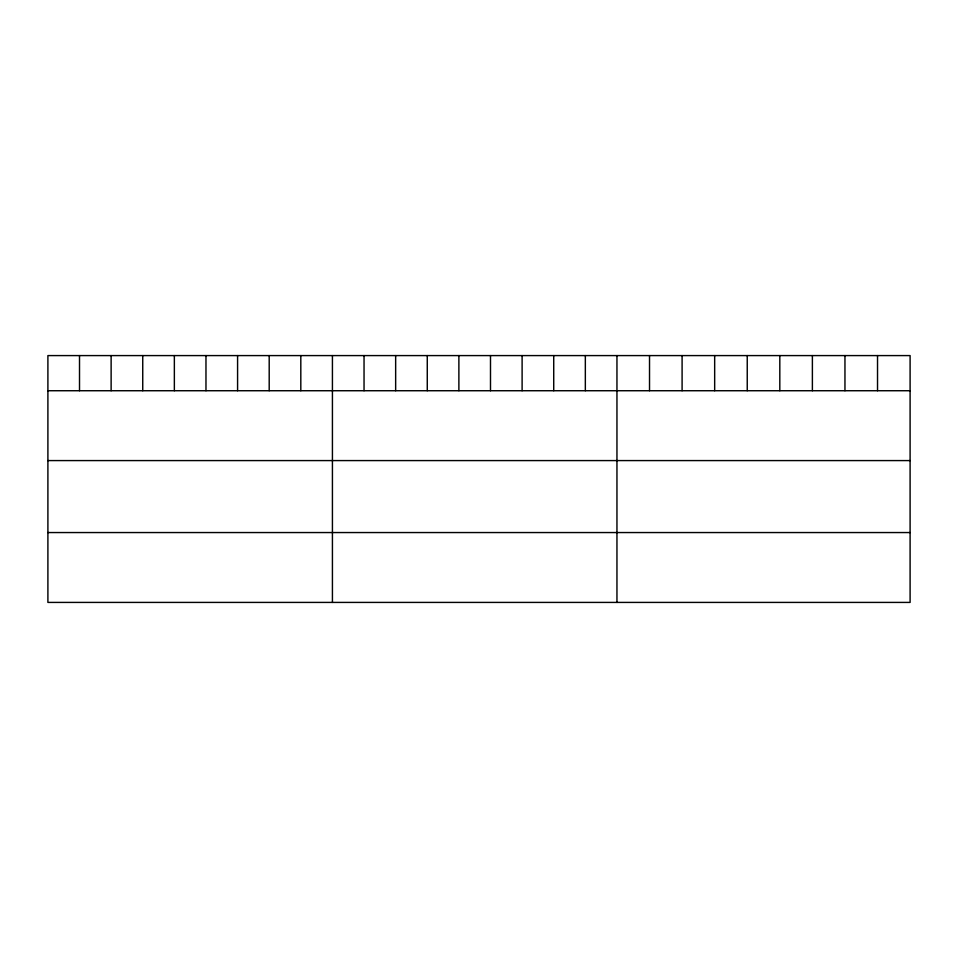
<?xml version="1.0" encoding="UTF-8"?>
<svg xmlns="http://www.w3.org/2000/svg" width="958" height="958" viewBox="0 0 958 958"><rect width="100%" height="100%" fill="white"/><g stroke="black" fill="none" stroke-linecap="round" stroke-linejoin="round"><path stroke-width="1.44" d="M910.1 390.732L910.1 602.414L47.9 602.414L47.9 355.586L910.1 355.586L910.1 390.732L47.9 390.732M47.9 460.582L910.1 460.582M47.9 532.552L910.1 532.552M877.528 355.586L877.528 390.732M844.956 355.586L844.956 390.732M812.384 355.586L812.384 390.732M779.812 355.586L779.812 390.732M747.24 355.586L747.24 390.732M714.668 355.586L714.668 390.732M682.096 355.586L682.096 390.732M649.524 355.586L649.524 390.732M616.952 355.586L616.952 602.414M585.338 355.586L585.338 390.732M553.724 355.586L553.724 390.732M522.11 355.586L522.11 390.732M490.496 355.586L490.496 390.732M458.882 355.586L458.882 390.732M427.268 355.586L427.268 390.732M395.654 355.586L395.654 390.732M364.04 355.586L364.04 390.732M332.426 355.586L332.426 602.414M300.812 355.586L300.812 390.732M269.198 355.586L269.198 390.732M237.584 355.586L237.584 390.732M205.97 355.586L205.97 390.732M174.356 355.586L174.356 390.732M142.742 355.586L142.742 390.732M111.128 355.586L111.128 390.732M79.514 355.586L79.514 390.732"/></g></svg>
